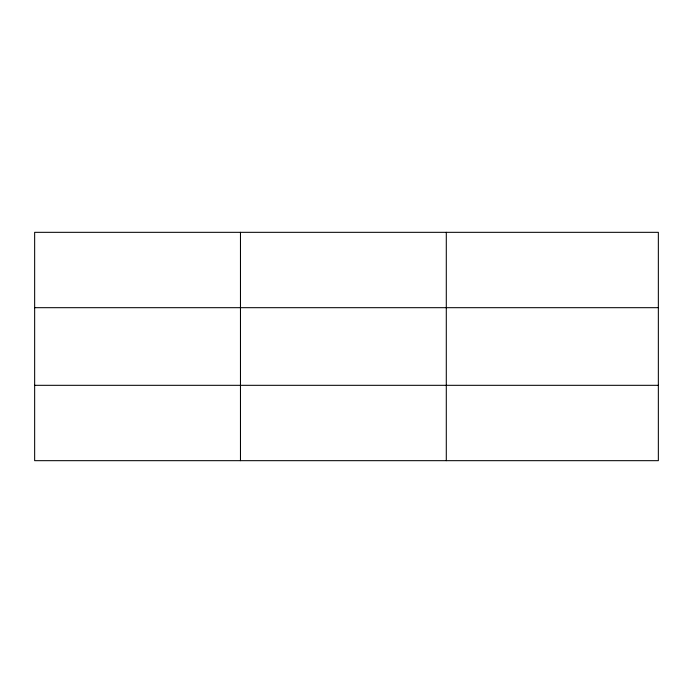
<?xml version="1.0" encoding="UTF-8"?>
<svg xmlns="http://www.w3.org/2000/svg" width="693" height="693" viewBox="0 0 693 693"><rect width="100%" height="100%" fill="white"/><g stroke="black" fill="none" stroke-linecap="round" stroke-linejoin="round"><path stroke-width="1.04" d="M240.471 232.328L240.471 460.672M446.292 232.328L446.292 460.672M658.35 307.683L658.35 232.328L34.65 232.328L34.65 460.672L658.35 460.672L658.35 307.683L34.65 307.683M34.65 385.317L658.35 385.317"/></g></svg>
